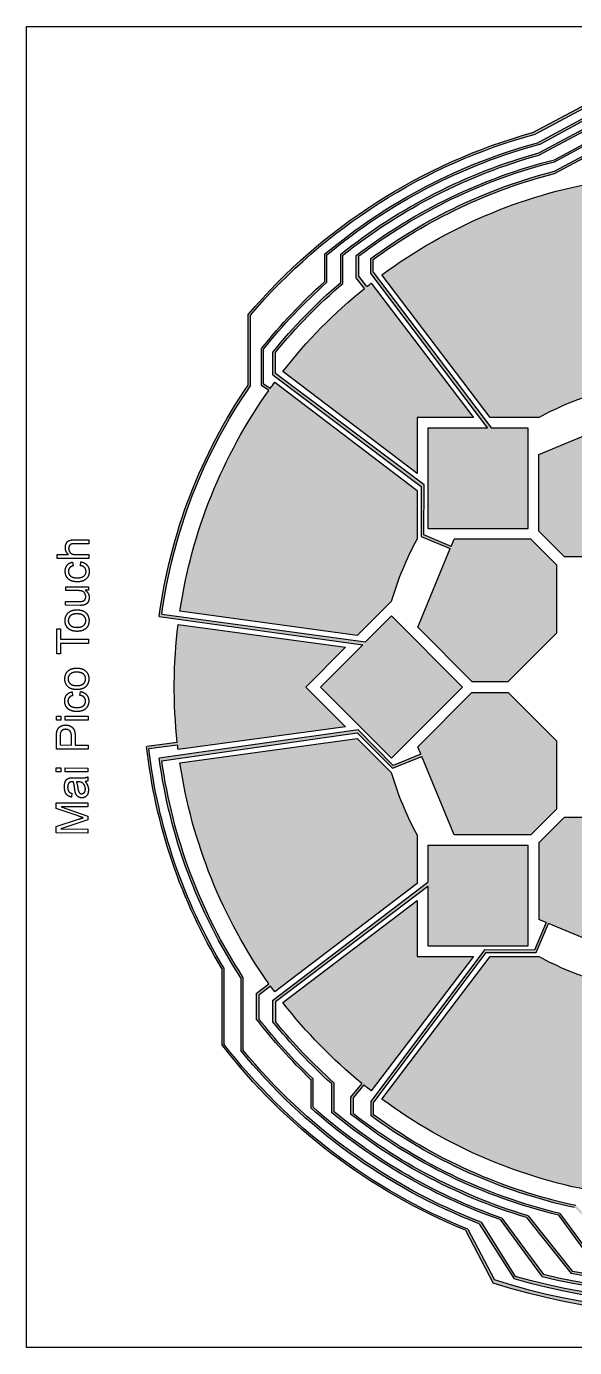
# Model space of a CAD drawing. Header units: millimetres. Extents: x -125 to 125, y -125 to 125.
# Drawn here: x -125 to -21.2, y -125 to 125 of the extents above; entities that cross this region are included whole.
import ezdxf

# ---------------------------------------------------------------- set-up
doc = ezdxf.new("R2010")
doc.units = ezdxf.units.MM
doc.header["$MEASUREMENT"] = 0
doc.layers.add('maimai_touch v53_Sketch1', color=7, linetype='Continuous')

msp = doc.modelspace()

# ---------------------------------------------------------------- hatches: boundary and pattern name
h = msp.add_hatch(color=256)
h.dxf.hatch_style = 1
h.paths.add_polyline_path([(69.13, 0.17), (55.86, 13.44), (42.43, 0), (55.77, -13.34), (60.51, -8.55), (97.66, -13.61, 0.032081), (98.6, -1), (113, -1), (113, -1.2), (124, -1.2), (124, -0.4), (113, -0.4), (113, -0.6), (98.15, -0.6, -0.031621), (97.29, -12.97), (61.09, -7.96)], flags=17)
h.paths.add_polyline_path([(77.97, 57.7), (51, 37.19), (51, 28, -0.054747), (55.86, 16.27), (62.36, 9.77), (95.93, 14.34, 0.003317), (95.74, 15.61), (97.91, 15.99, -0.030905), (99.14, 3.8), (113, 3.8), (113, 3.6), (124, 3.6), (124, 4.4), (113, 4.4), (113, 4.2), (99.57, 4.2, 0.031005), (98.29, 16.48), (95.67, 16.02, 0.118326)], flags=17)
h.paths.add_polyline_path([(97, 0.6), (113, 0.6), (113, 0.4), (124, 0.4), (124, 1.2), (113, 1.2), (113, 1), (97, 1, 0.027975), (96.28, 11.82), (64.61, 7.51), (72.13, 0), (64.61, -7.51), (96.28, -11.82, 0.032099)], flags=17)
h.paths.add_polyline_path([(95.71, -15.74), (98.34, -16.17, 0.034227), (99.62, -2.6), (113, -2.6), (113, -2.8), (124, -2.8), (124, -2), (113, -2), (113, -2.19), (99.19, -2.19, -0.034227), (97.96, -15.71), (95.78, -15.35, 0.002643), (95.93, -14.34), (62.36, -9.77), (55.86, -16.26, -0.054747), (51, -28), (51, -37.19), (77.97, -57.7, 0.119067)], flags=16)
h.paths.add_polyline_path([(44, 28), (29.51, 28), (24.63, 23.12), (24.63, 10.2), (33.76, 1.07), (40.66, 1.07), (50.91, 11.31), (50.33, 12.73), (55.55, 14.84), (62.09, 8.22), (97.26, 13.25, -0.028249), (98.13, 2.2), (113, 2.2), (113, 2), (124, 2), (124, 2.8), (113, 2.8), (113, 2.6), (98.57, 2.6, 0.028437), (97.64, 13.77), (62.34, 8.72), (55.67, 15.38), (50.16, 13.14)], flags=17)
h.paths.add_polyline_path([(74.2, -62.47), (80.41, -62.47, 0.152035), (101.66, -5.8), (113, -5.8), (113, -6), (124, -6), (124, -5.2), (113, -5.2), (113, -5.4), (101.28, -5.4, -0.152186), (80.29, -61.97), (74.62, -61.97, 0.007462), (76.44, -59.72), (51, -40.38), (51, -51), (40.38, -51), (59.72, -76.44, 0.051998)], flags=17)
h.paths.add_polyline_path([(49, -30), (30, -30), (30, -49), (36.96, -49), (59.24, -78.3), (63.41, -78.3, 0.049215), (77.49, -64.4), (80.2, -64.4, 0.152441), (102.59, -7.34), (113, -7.34), (113, -7.6), (124, -7.6), (124, -6.8), (113, -6.8), (113, -7), (102.24, -7, -0.152714), (80.03, -64), (77.28, -64, -0.049072), (63.32, -77.83), (59.53, -77.83), (37.7, -49), (49, -49)], flags=17)
h.paths.add_polyline_path([(50.91, -11.31), (40.66, -1.06), (33.76, -1.06), (24.63, -10.2), (24.63, -23.12), (29.51, -28), (44, -28), (44.59, -26.59), (49.77, -28.79), (49.71, -38.25), (77.48, -59.07), (81.63, -59.07, 0.147229), (100.67, -4.2), (113, -4.2), (113, -4.4), (124, -4.4), (124, -3.6), (113, -3.6), (113, -3.8), (100.27, -3.8, -0.147722), (81.4, -58.67), (77.85, -58.67), (50.24, -37.97), (50.24, -28.49), (44.75, -26.18)], flags=17)
h.paths.add_polyline_path([(37.19, -51), (28, -51, -0.054747), (16.26, -55.86), (9.77, -62.36), (14.34, -95.93, 0.120044), (56.85, -78.59), (58.12, -80.4), (62.48, -80.4, 0.048242), (76.73, -66.94), (79.36, -66.94, 0.154693), (103.42, -9), (113, -9), (113, -9.2), (124, -9.2), (124, -8.4), (113, -8.4), (113, -8.6), (103.08, -8.6, -0.154972), (79.23, -66.5), (76.58, -66.5, -0.048428), (62.36, -79.98), (58.36, -79.98), (57.18, -78.35, 0.001657), (57.7, -77.97)], flags=17)
h.paths.add_polyline_path([(28, -29.51), (23.12, -24.63), (10.2, -24.63), (1.06, -33.76), (1.06, -40.66), (11.31, -50.91), (12.73, -50.33), (14.83, -55.55), (8.11, -62.19), (13, -97.5), (25.41, -97.5, 0.08621), (56.8, -83.22), (63.81, -83.22, 0.206724), (104.33, -10.6), (113, -10.6), (113, -10.8), (124, -10.8), (124, -10), (113, -10), (113, -10.2), (103.96, -10.2, -0.207409), (63.63, -82.84), (56.61, -82.84, -0.085926), (25.46, -97.05), (13.55, -97.05), (8.68, -62.37), (15.38, -55.67), (13.13, -50.16), (28, -44)], flags=17)
h.paths.add_polyline_path([(13.44, -55.86), (0, -42.43), (-13.44, -55.86), (-8.06, -61.24), (-13.05, -97.91), (11.93, -103.13, 0.111924), (55.24, -87.9), (60.67, -87.9, 0.21239), (105.91, -13.8), (113, -13.8), (113, -14), (124, -14), (124, -13.2), (113, -13.2), (113, -13.4), (105.57, -13.4, -0.2129), (60.57, -87.5), (55.16, -87.5, -0.112036), (11.99, -102.74), (-12.59, -97.6), (-7.53, -61.76), (0, -69.3)], flags=17)
h.paths.add_polyline_path([(7.51, -64.61), (0, -72.12), (-7.51, -64.61), (-11.82, -96.28, 0.057222), (10.31, -96.45), (10.69, -99.39), (18.81, -100.07, 0.097354), (55.29, -85.51), (62.37, -85.51, 0.209244), (105.13, -12.2), (113, -12.2), (113, -12.4), (124, -12.4), (124, -11.6), (113, -11.6), (113, -11.8), (104.77, -11.8, -0.209988), (62.18, -85.15), (55.1, -85.15, -0.096925), (18.94, -99.64), (11.17, -98.98), (10.84, -96.39, 0.002552), (11.82, -96.28)], flags=17)
h.paths.add_polyline_path([(-9.77, -62.36), (-16.26, -55.86, -0.054747), (-28, -51), (-37.19, -51), (-57.7, -77.97, 0.118314), (-16.03, -95.67), (-16.58, -99.38), (-3.58, -107.75, 0.142301), (54.71, -92.9), (56.8, -92.9, 0.21976), (107.55, -17), (113, -17), (113, -17.2), (124, -17.2), (124, -16.4), (113, -16.4), (113, -16.6), (107.21, -16.6, -0.220299), (56.69, -92.5), (54.63, -92.5, -0.141947), (-3.28, -107.38), (-16.12, -99.11), (-15.62, -95.73, 0.003337), (-14.34, -95.93)], flags=16)
h.paths.add_polyline_path([(-30, -30), (-49, -30), (-49, -36.96), (-78.4, -59.31), (-78.4, -63.29, 0.040319), (-67.22, -75.05), (-67.22, -80.49, 0.100969), (-30.32, -100.39), (-21.84, -110.98, 0.192743), (60.79, -95.39), (60.79, -94.22, 0.203268), (109.98, -21.8), (113, -21.8), (113, -22), (124, -22), (124, -21.2), (113, -21.2), (113, -21.4), (109.67, -21.4, -0.205087), (60.2, -94.13), (60.2, -95.23, -0.191427), (-21.6, -110.58), (-30.02, -100.05, -0.100894), (-66.79, -80.32), (-66.79, -74.88, -0.039874), (-77.83, -63.32), (-77.83, -59.53), (-49, -37.7), (-49, -49), (-30, -49)], flags=16)
h.paths.add_polyline_path([(-40.38, -51), (-51, -51), (-51, -40.38), (-76.44, -59.72, 0.055227), (-61.51, -75), (-63.62, -77.59), (-63.62, -80.82, 0.107616), (-24.26, -99.95), (-16.82, -110.16, 0.179386), (59.05, -94.5), (59.05, -93.97, 0.209672), (109.13, -20.2), (113, -20.2), (113, -20.4), (124, -20.4), (124, -19.6), (113, -19.6), (113, -19.8), (108.85, -19.8, -0.211464), (58.51, -93.89), (58.51, -94.32, -0.178133), (-16.57, -109.75), (-24.03, -99.62, -0.10716), (-63.13, -80.72), (-63.13, -77.75), (-61.13, -75.31, 0.004663), (-59.72, -76.44)], flags=16)
h.paths.add_polyline_path([(-1.06, -33.76), (-10.2, -24.63), (-23.12, -24.63), (-28, -29.5), (-28, -44), (-26.59, -44.58), (-28.79, -49.77), (-38.25, -49.71), (-59.8, -78.45), (-59.8, -81.09, 0.106208), (-21.22, -98.5), (-10.23, -109.46, 0.391877), (108.35, -18.6), (113, -18.6), (113, -18.8), (124, -18.8), (124, -18), (113, -18), (113, -18.2), (108.05, -18.2, -0.39212), (-9.94, -109.12), (-20.96, -98.12, -0.106052), (-59.37, -80.89), (-59.37, -78.78), (-37.97, -50.24), (-28.49, -50.24), (-26.18, -44.75), (-11.31, -50.91), (-1.06, -40.66)], flags=16)
h.paths.add_polyline_path([(-51, -28, -0.054747), (-55.86, -16.26), (-62.36, -9.77), (-95.93, -14.34, 0.117844), (-79.08, -56.17), (-81.47, -58.01), (-81.47, -62.79, 0.037467), (-71.18, -74.24), (-71.18, -79.62, 0.098395), (-35.33, -100.79), (-27.35, -111.63, 0.207139), (62.67, -96.34), (62.67, -94.48, 0.196786), (110.94, -23.4), (113, -23.4), (113, -23.6), (124, -23.6), (124, -22.8), (113, -22.8), (113, -23), (110.64, -23, -0.198523), (62.11, -94.4), (62.11, -96.12, -0.206081), (-27.12, -111.18), (-34.99, -100.5, -0.098481), (-70.79, -79.46), (-70.79, -74.1, -0.037284), (-81.01, -62.76), (-81.01, -58.34), (-78.76, -56.61, 0.003453), (-77.97, -57.7), (-51, -37.19)], flags=16)
h.paths.add_polyline_path([(-24.63, -10.2), (-33.76, -1.06), (-40.66, -1.06), (-50.91, -11.31), (-50.33, -12.73), (-55.55, -14.83), (-62.2, -8.1), (-99.85, -13.49, 0.111312), (-84.4, -55.02), (-84.4, -68.79, 0.130256), (-39.26, -101.56), (-32.67, -112.01, 0.222477), (65.09, -96.83), (65.09, -94.39, 0.189025), (111.9, -25), (113, -25), (113, -25.2), (124, -25.2), (124, -24.4), (113, -24.4), (113, -24.6), (111.58, -24.6, -0.190618), (64.55, -94.28), (64.55, -96.56, -0.221647), (-32.46, -111.52), (-38.92, -101.27, -0.130384), (-84, -68.66), (-84, -54.88, -0.110209), (-99.36, -13.97), (-62.38, -8.68), (-55.67, -15.38), (-50.16, -13.13), (-44, -28), (-29.51, -28), (-24.63, -23.12)], flags=17)
h.paths.add_polyline_path([(-72.12, 0), (-64.61, 7.51), (-96.28, 11.82, 0.057766), (-96.43, -10.52), (-102.23, -11.28, 0.108995), (-88, -53.25), (-88, -67.63, 0.132931), (-41.88, -102.78), (-36.63, -112.79, 0.233681), (67.37, -97.59), (67.37, -94.34, 0.181751), (112.84, -26.6), (113, -26.6), (113, -26.8), (124, -26.8), (124, -26), (113, -26), (113, -26.2), (112.52, -26.2, -0.183292), (66.83, -94.23), (66.83, -97.2, -0.233068), (-36.39, -112.21), (-41.43, -102.58, -0.133273), (-87.61, -67.57), (-87.61, -53.16, -0.108187), (-101.81, -11.69), (-96.38, -10.98, 0.002174), (-96.28, -11.82), (-64.61, -7.51)])
h.paths.add_polyline_path([(-42.43, 0), (-55.86, 13.44), (-60.78, 8.52), (-99.39, 13.77, -0.117059), (-82.6, 56.97), (-82.6, 70.34, -0.150605), (-28.67, 104.63), (-4.35, 117.59, -0.164749), (68, 96.03), (68, 91.83, -0.177334), (111.22, 26.2), (113, 26.2), (113, 26), (124, 26), (124, 26.8), (113, 26.8), (113, 26.6), (111.53, 26.6, 0.17616), (68.4, 92.02), (68.4, 96.34, 0.165247), (-4.45, 118.07), (-29.15, 104.91, 0.150045), (-83, 70.48), (-83, 57.12, 0.118093), (-99.87, 13.32), (-61.31, 7.99), (-69.3, 0), (-55.86, -13.44)])
h.paths.add_polyline_path([(-24.63, 10.2), (-24.63, 23.12), (-29.51, 28), (-44, 28), (-44.58, 26.59), (-49.77, 28.79), (-49.71, 38.25), (-77.85, 59.34), (-77.85, 63.31, -0.045638), (-65.07, 76.38), (-65.07, 81.72, -0.10089), (-27.89, 100.67), (-3.33, 113.79, -0.159239), (64.5, 93.8), (64.5, 91.24, -0.189236), (109.34, 23), (113, 23), (113, 22.8), (124, 22.8), (124, 23.6), (113, 23.6), (113, 23.4), (109.65, 23.4, 0.187983), (64.9, 91.43), (64.9, 94.09, 0.159511), (-3.3, 114.25), (-27.98, 101.07, 0.101471), (-65.5, 81.9), (-65.5, 76.56, 0.045791), (-78.34, 63.36), (-78.37, 59.06), (-50.24, 37.97), (-50.24, 28.49), (-44.75, 26.18), (-50.91, 11.31), (-40.66, 1.07), (-33.76, 1.07)], flags=17)
h.paths.add_polyline_path([(-1, 18.43), (-7.64, 18.43), (-18.43, 7.64), (-18.43, -7.64), (-7.64, -18.43), (-2, -18.43), (-2, -27.5), (-0.2, -33.5), (-0.2, -41.02), (-14.53, -55.43), (-14.53, -56.49), (-9.15, -61.87), (-14.21, -99.03), (5.68, -105.68, 0.123916), (55.04, -90.4), (58.75, -90.4, 0.216063), (106.71, -15.4), (113, -15.4), (113, -15.6), (124, -15.6), (124, -14.8), (113, -14.8), (113, -15), (106.38, -15, -0.216565), (58.66, -90), (54.92, -90, -0.123796), (5.82, -105.27), (-13.75, -98.73), (-8.56, -61.89), (-14.17, -56.28), (-14.17, -55.49), (0.2, -41.12), (0.2, -33.5), (-1.5, -27.5), (-1.5, -18.43), (-1, -18.43)])
h.paths.add_polyline_path([(18.43, 7.64), (7.64, 18.43), (2, 18.43), (2, 27.5), (0.2, 33.5), (0.2, 41.02), (14.53, 55.43), (14.53, 56.46), (9.08, 61.91), (13.97, 97.29), (24.58, 97.29, -0.090884), (57.48, 82.24), (64.4, 82.24, -0.200956), (103.79, 11.8), (113, 11.8), (113, 11.6), (124, 11.6), (124, 12.4), (113, 12.4), (113, 12.2), (104.16, 12.2, 0.200516), (64.51, 82.68), (57.59, 82.68, 0.090468), (24.69, 97.69), (13.66, 97.69), (8.61, 61.83), (14.17, 56.28), (14.17, 55.49), (-0.2, 41.12), (-0.2, 33.5), (1.5, 27.5), (1.5, 18.43), (1, 18.43), (1, -18.43), (7.64, -18.43), (18.43, -7.64)])
h.paths.add_polyline_path([(-59.72, 76.44, 0.002741), (-60.55, 75.78), (-62.05, 77.77), (-62.05, 81.56, -0.101332), (-25, 99.38), (-1.87, 111.96, -0.154787), (63, 92.58), (63, 90.95, -0.194998), (108.55, 21.4), (113, 21.4), (113, 21.2), (124, 21.2), (124, 22), (113, 22), (113, 21.8), (108.82, 21.8, 0.193634), (63.4, 91.1), (63.4, 92.82, 0.155089), (-1.82, 112.39), (-25, 99.77, 0.102373), (-62.54, 81.66), (-62.54, 77.43), (-61.02, 75.41, 0.05688), (-76.44, 59.72), (-51, 40.38), (-51, 51), (-40.38, 51)], flags=16)
h.paths.add_polyline_path([(-51, 37.19), (-77.97, 57.7, 0.003939), (-78.87, 56.46), (-80.1, 57.29), (-80.1, 63.92, -0.04263), (-68.1, 76.58), (-68.1, 81.78, -0.10803), (-27.76, 102.73), (-3.91, 115.64, -0.161579), (66, 95.03), (66, 91.73, -0.183945), (110.29, 24.6), (113, 24.6), (113, 24.4), (124, 24.4), (124, 25.2), (113, 25.2), (113, 25), (110.59, 25, 0.182693), (66.4, 91.9), (66.4, 95.37, 0.161689), (-3.83, 116.14), (-28.01, 103.07, 0.108147), (-68.5, 81.94), (-68.5, 76.73, 0.042552), (-80.5, 64.02), (-80.5, 57.04), (-79.12, 56.12, 0.117695), (-95.93, 14.34), (-62.36, 9.77), (-55.86, 16.26, -0.054747), (-51, 28)], flags=17)
h.paths.add_polyline_path([(-30, 49), (-36.96, 49), (-59.37, 78.47), (-59.37, 80.9, -0.095614), (-25, 97.18), (-0.55, 110.26, -0.150301), (61.5, 91.51), (61.5, 90.69, -0.200936), (107.77, 19.8), (113, 19.8), (113, 19.6), (124, 19.6), (124, 20.4), (113, 20.4), (113, 20.2), (108.07, 20.2, 0.199572), (61.9, 90.86), (61.9, 91.7, 0.151059), (-0.65, 110.63), (-25, 97.61, 0.096517), (-59.82, 81.08), (-59.82, 78.21), (-37.7, 49), (-49, 49), (-49, 30), (-30, 30)], flags=16)
h.paths.add_polyline_path([(-1.06, 40.66), (-11.31, 50.91), (-12.73, 50.33), (-14.83, 55.55), (-8.11, 62.2), (-13.18, 97.69), (10.93, 105.86, -0.124212), (59.84, 88), (61.62, 88, -0.203949), (106.14, 16.6), (113, 16.6), (113, 16.4), (124, 16.4), (124, 17.2), (113, 17.2), (113, 17), (106.46, 17, 0.203478), (61.72, 88.4), (59.94, 88.4, 0.124639), (10.65, 106.27), (-13.77, 98), (-8.68, 62.38), (-15.38, 55.68), (-13.13, 50.16), (-28, 44), (-28, 29.51), (-23.12, 24.63), (-10.2, 24.63), (-1.06, 33.76)], flags=16)
h.paths.add_polyline_path([(-9.77, 62.36), (-14.34, 95.94, 0.004222), (-15.96, 95.68), (-16.5, 98.98), (5.06, 108.37, -0.352507), (106.95, 18.2), (113, 18.2), (113, 18), (124, 18), (124, 18.8), (113, 18.8), (113, 18.6), (107.29, 18.6, 0.352556), (4.72, 108.79), (-17.01, 99.31), (-16.4, 95.6, 0.117313), (-57.7, 77.98), (-37.19, 51), (-28, 51, -0.054747), (-16.26, 55.86)], flags=16)
h.paths.add_polyline_path([(28, 44), (26.59, 44.59), (28.79, 49.77), (38.25, 49.71), (59.34, 77.85), (63.31, 77.85, -0.042581), (75.58, 66), (78.39, 66, -0.155167), (102.12, 8.6), (113, 8.6), (113, 8.4), (124, 8.4), (124, 9.2), (113, 9.2), (113, 9), (102.46, 9, 0.155081), (78.47, 66.5), (75.7, 66.5, 0.042772), (63.28, 78.41), (59.09, 78.41), (37.97, 50.24), (28.49, 50.24), (26.18, 44.76), (11.31, 50.91), (1.06, 40.66), (1.06, 33.76), (10.2, 24.63), (23.12, 24.63), (28, 29.51)], flags=17)
h.paths.add_polyline_path([(77.73, 58.66), (81.41, 58.66, -0.143618), (100.2, 5.4), (113, 5.4), (113, 5.2), (124, 5.2), (124, 6), (113, 6), (113, 5.8), (100.59, 5.8, 0.143321), (81.59, 59.12), (77.35, 59.12), (49, 37.7), (49, 49), (30, 49), (30, 30), (49, 30), (49, 36.96)], flags=17)
h.paths.add_polyline_path([(76.44, 59.72, 0.00922), (74.18, 62.5), (79.88, 62.5, -0.149821), (101.18, 7), (113, 7), (113, 6.8), (124, 6.8), (124, 7.6), (113, 7.6), (113, 7.4), (101.55, 7.4, 0.149735), (79.99, 63.01), (73.75, 63.01, 0.050169), (59.72, 76.44), (40.38, 51), (51, 51), (51, 40.38)], flags=17)
h.paths.add_polyline_path([(57.7, 77.98, 0.001886), (57.11, 78.41), (58.31, 80.09), (62.22, 80.09, -0.042222), (74.79, 68.5), (77.51, 68.5, -0.15754), (102.93, 10.2), (113, 10.2), (113, 10), (124, 10), (124, 10.8), (113, 10.8), (113, 10.6), (103.27, 10.6, 0.157465), (77.57, 69), (74.88, 69, 0.041826), (62.35, 80.5), (58, 80.5), (56.69, 78.71, 0.119522), (14.34, 95.94), (9.77, 62.36), (16.26, 55.86, -0.054747), (28, 51), (37.19, 51)], flags=17)
h.paths.add_polyline_path([(13.44, 55.86), (8.06, 61.24), (13.36, 98.84), (21.04, 100.29, -0.101125), (58.7, 84), (63.72, 84, -0.201247), (104.58, 13.4), (113, 13.4), (113, 13.2), (124, 13.2), (124, 14), (113, 14), (113, 13.8), (104.93, 13.8, 0.201112), (63.73, 84.5), (58.65, 84.5, 0.10092), (20.88, 100.72), (12.95, 99.22), (7.65, 61.64), (0, 69.3), (-13.44, 55.86), (0, 42.43)], flags=16)
h.paths.add_polyline_path([(11.82, 96.28, 0.003454), (10.49, 96.43), (10.8, 99.61), (17.26, 103.02, -0.109841), (59.3, 86), (62.68, 86, -0.202593), (105.36, 15), (113, 15), (113, 14.8), (124, 14.8), (124, 15.6), (113, 15.6), (113, 15.4), (105.69, 15.4, 0.202107), (62.79, 86.4), (59.43, 86.4, 0.110074), (17.12, 103.46), (10.34, 99.88), (10.01, 96.48, 0.056441), (-11.82, 96.28), (-7.51, 64.61), (0, 72.13), (7.51, 64.61)], flags=16)

# ---------------------------------------------------------------- linework, layer by layer
msp.add_lwpolyline([(-125, 125), (125, 125), (125, -125), (-125, -125)], close=True)
at = {"layer": 'maimai_touch v53_Sketch1'}
for p, q in [((-29.15, 104.91), (-4.45, 118.07)), ((-28.67, 104.63), (-4.35, 117.59)), ((-28.01, 103.07), (-3.83, 116.14)), ((-27.76, 102.73), (-3.91, 115.64)), ((-27.98, 101.07), (-3.3, 114.25)), ((-27.89, 100.67), (-3.33, 113.79)), ((-25, 99.77), (-1.82, 112.39)), ((-25, 99.38), (-1.87, 111.96)), ((-25, 97.61), (-0.65, 110.63)), ((-25, 97.18), (-0.55, 110.26)), ((-68.5, 76.73), (-68.5, 81.94)), ((-68.1, 76.58), (-68.1, 81.78)), ((-65.5, 76.56), (-65.5, 81.9)), ((-65.07, 76.38), (-65.07, 81.72)), ((-62.54, 77.43), (-62.54, 81.66)), ((-62.05, 77.77), (-62.05, 81.56)), ((-59.82, 78.21), (-59.82, 81.08)), ((-59.37, 78.47), (-59.37, 80.9)), ((-60.55, 75.78), (-62.05, 77.77)), ((-59.82, 78.21), (-37.7, 49)), ((-59.37, 78.47), (-36.96, 49)), ((-37.19, 51), (-57.7, 77.98)), ((-61.02, 75.41), (-62.54, 77.43)), ((-59.72, 76.44), (-40.38, 51)), ((-83, 57.12), (-83, 70.48)), ((-82.6, 56.97), (-82.6, 70.34)), ((-80.5, 57.04), (-80.5, 64.02)), ((-80.1, 57.29), (-80.1, 63.92)), ((-78.37, 59.06), (-78.34, 63.36)), ((-77.85, 59.34), (-77.85, 63.31)), ((-78.37, 59.06), (-50.24, 37.97)), ((-77.97, 57.7), (-51, 37.19)), ((-49.71, 38.25), (-77.85, 59.34)), ((-51, 40.38), (-76.44, 59.72)), ((-79.12, 56.12), (-80.5, 57.04)), ((-78.87, 56.46), (-80.1, 57.29)), ((-40.38, 51), (-51, 51)), ((-51, 51), (-51, 40.38)), ((-28, 51), (-37.19, 51)), ((-28, 44), (-13.13, 50.16)), ((-37.7, 49), (-49, 49)), ((-49, 49), (-49, 30)), ((-30, 49), (-36.96, 49)), ((-30, 30), (-30, 49)), ((-28, 29.51), (-28, 44)), ((-50.24, 37.97), (-50.24, 28.49)), ((-49.77, 28.79), (-49.71, 38.25)), ((-51, 37.19), (-51, 28)), ((-49, 30), (-30, 30)), ((-115.94, 27.86), (-113.18, 27.85)), ((-113.18, 27.85), (-113.18, 27.11)), ((-50.24, 28.49), (-44.75, 26.18)), ((-44.58, 26.59), (-49.77, 28.79)), ((-44.58, 26.59), (-44, 28)), ((-29.51, 28), (-44, 28)), ((-29.51, 28), (-24.63, 23.12)), ((-28, 29.51), (-23.12, 24.63)), ((-119.2, 24.33), (-119.19, 25.07)), ((-119.19, 25.07), (-117.04, 25.06)), ((-113.18, 27.11), (-115.94, 27.12)), ((-115.57, 25.06), (-113.19, 25.05)), ((-113.19, 25.05), (-113.2, 24.31)), ((-50.91, 11.31), (-44.75, 26.18)), ((-113.2, 24.31), (-119.2, 24.33)), ((-116.27, 23.62), (-116.16, 22.91)), ((-114.79, 22.96), (-114.7, 23.69)), ((-24.63, 23.12), (-24.63, 10.2)), ((-10.2, 24.63), (-23.12, 24.63)), ((-117.56, 18.98), (-113.22, 18.97)), ((-117.56, 18.25), (-117.56, 18.98)), ((-115.24, 18.24), (-117.56, 18.25)), ((-113.22, 18.31), (-113.86, 18.31)), ((-113.22, 18.97), (-113.22, 18.31)), ((-117.57, 15.46), (-117.57, 16.19)), ((-117.57, 16.19), (-115.16, 16.19)), ((-114.88, 15.45), (-117.57, 15.46)), ((-55.86, 16.26), (-62.36, 9.77)), ((-99.87, 13.32), (-61.31, 7.99)), ((-99.39, 13.77), (-60.78, 8.52)), ((-62.36, 9.77), (-95.93, 14.34)), ((-55.86, 13.44), (-60.78, 8.52)), ((-42.43, 0), (-55.86, 13.44)), ((-119.26, 6.27), (-119.24, 11.03)), ((-119.24, 11.03), (-118.54, 11.03)), ((-118.54, 11.03), (-118.54, 9.04)), ((-96.28, 11.82), (-64.61, 7.51)), ((-40.66, 1.07), (-50.91, 11.31)), ((-24.63, 10.2), (-33.76, 1.07)), ((-113.25, 8.23), (-118.55, 8.25)), ((-118.55, 8.25), (-118.55, 6.27)), ((-118.54, 9.04), (-113.25, 9.02)), ((-113.25, 9.02), (-113.25, 8.23)), ((-64.61, 7.51), (-72.12, 0)), ((-61.31, 7.99), (-69.3, 0)), ((-118.55, 6.27), (-119.26, 6.27)), ((-72.12, 0), (-64.61, -7.51)), ((-69.3, 0), (-55.86, -13.44)), ((-55.86, -13.44), (-42.43, 0)), ((-40.66, 1.07), (-33.76, 1.07)), ((-116.36, -0.92), (-116.25, -1.64)), ((-114.88, -1.58), (-114.79, -0.86)), ((-40.66, -1.06), (-50.91, -11.31)), ((-40.66, -1.06), (-33.76, -1.06)), ((-33.76, -1.06), (-24.63, -10.2)), ((-119.31, -6.26), (-119.31, -5.52)), ((-119.31, -5.52), (-118.46, -5.53)), ((-118.46, -6.26), (-119.31, -6.26)), ((-118.46, -5.53), (-118.46, -6.26)), ((-117.66, -6.27), (-117.65, -5.53)), ((-113.31, -6.28), (-117.66, -6.27)), ((-117.65, -5.53), (-113.31, -5.55)), ((-113.31, -5.55), (-113.31, -6.28)), ((-119.33, -11.76), (-119.32, -9.5)), ((-118.61, -9.43), (-118.62, -10.97)), ((-116.47, -10.98), (-116.47, -9.43)), ((-115.76, -9.44), (-115.77, -10.98)), ((-62.2, -8.1), (-99.85, -13.49)), ((-99.36, -13.97), (-62.38, -8.68)), ((-64.61, -7.51), (-96.28, -11.82)), ((-95.93, -14.34), (-62.36, -9.77)), ((-62.38, -8.68), (-55.67, -15.38)), ((-62.36, -9.77), (-55.86, -16.26)), ((-55.55, -14.83), (-62.2, -8.1)), ((-113.33, -11.78), (-119.33, -11.76)), ((-118.62, -10.97), (-116.47, -10.98)), ((-115.77, -10.98), (-113.33, -10.99)), ((-113.33, -10.99), (-113.33, -11.78)), ((-96.43, -10.52), (-102.23, -11.28)), ((-96.38, -10.98), (-101.81, -11.69)), ((-50.33, -12.73), (-50.91, -11.31)), ((-24.63, -10.2), (-24.63, -23.12)), ((-55.67, -15.38), (-50.16, -13.13)), ((-50.33, -12.73), (-55.55, -14.83)), ((-44, -28), (-50.16, -13.13)), ((-119.35, -16.04), (-119.34, -15.3)), ((-118.5, -16.04), (-119.35, -16.04)), ((-119.34, -15.3), (-118.5, -15.31)), ((-118.5, -15.31), (-118.5, -16.04)), ((-117.69, -15.31), (-113.34, -15.33)), ((-117.69, -16.05), (-117.69, -15.31)), ((-113.35, -16.06), (-117.69, -16.05)), ((-116.15, -17.2), (-115.17, -17.2)), ((-113.34, -15.33), (-113.35, -16.06)), ((-113.35, -16.98), (-113.35, -17.75)), ((-115.26, -17.95), (-115.53, -17.95)), ((-119.37, -22.96), (-119.37, -21.89)), ((-119.37, -21.89), (-113.37, -21.92)), ((-116.37, -20.12), (-116.47, -20.84)), ((-113.37, -21.92), (-113.37, -22.68)), ((-115.2, -24.41), (-119.37, -22.96)), ((-113.37, -22.68), (-118.39, -22.66)), ((-118.39, -22.66), (-113.38, -24.43)), ((-113.38, -24.43), (-113.38, -25.14)), ((-29.51, -28), (-24.63, -23.12)), ((-28, -29.5), (-23.12, -24.63)), ((-23.12, -24.63), (-10.2, -24.63)), ((-119.39, -27.62), (-119.38, -26.42)), ((-119.38, -26.42), (-115.13, -25.02)), ((-113.38, -25.14), (-118.49, -26.86)), ((-118.49, -26.86), (-113.39, -26.88)), ((-113.39, -26.88), (-113.39, -27.64)), ((-113.39, -27.64), (-119.39, -27.62)), ((-51, -28), (-51, -37.19)), ((-49, -30), (-49, -36.96)), ((-30, -30), (-49, -30)), ((-29.51, -28), (-44, -28)), ((-30, -49), (-30, -30)), ((-28, -29.5), (-28, -44)), ((-78.4, -59.31), (-49, -36.96)), ((-51, -37.19), (-77.97, -57.7)), ((-77.83, -59.53), (-49, -37.7)), ((-49, -37.7), (-49, -49)), ((-76.44, -59.72), (-51, -40.38)), ((-51, -40.38), (-51, -51)), ((-26.59, -44.58), (-28.79, -49.77)), ((-28.49, -50.24), (-26.18, -44.75)), ((-26.59, -44.58), (-28, -44)), ((-11.31, -50.91), (-26.18, -44.75)), ((-38.25, -49.71), (-59.8, -78.45)), ((-49, -49), (-30, -49)), ((-28.79, -49.77), (-38.25, -49.71)), ((-40.38, -51), (-59.72, -76.44)), ((-59.37, -78.78), (-37.97, -50.24)), ((-57.7, -77.97), (-37.19, -51)), ((-51, -51), (-40.38, -51)), ((-37.97, -50.24), (-28.49, -50.24)), ((-37.19, -51), (-28, -51)), ((-88, -53.25), (-88, -67.63)), ((-87.61, -53.16), (-87.61, -67.57)), ((-84, -54.88), (-84, -68.66)), ((-84.4, -55.02), (-84.4, -68.79)), ((-81.47, -58.01), (-79.08, -56.17)), ((-78.76, -56.61), (-81.01, -58.34)), ((-81.47, -58.01), (-81.47, -62.79)), ((-81.01, -58.34), (-81.01, -62.76)), ((-78.4, -59.31), (-78.4, -63.29)), ((-77.83, -59.53), (-77.83, -63.32)), ((-71.18, -74.24), (-71.18, -79.62)), ((-70.79, -74.1), (-70.79, -79.46)), ((-66.79, -74.88), (-66.79, -80.32)), ((-67.22, -75.05), (-67.22, -80.49)), ((-61.51, -75), (-63.62, -77.59)), ((-61.13, -75.31), (-63.13, -77.75)), ((-63.62, -77.59), (-63.62, -80.82)), ((-63.13, -77.75), (-63.13, -80.72)), ((-59.8, -78.45), (-59.8, -81.09)), ((-59.37, -78.78), (-59.37, -80.89)), ((-24.26, -99.95), (-16.82, -110.16)), ((-24.03, -99.62), (-16.57, -109.75)), ((-39.26, -101.56), (-32.67, -112.01)), ((-38.92, -101.27), (-32.46, -111.52)), ((-35.33, -100.79), (-27.35, -111.63)), ((-34.99, -100.5), (-27.12, -111.18)), ((-30.32, -100.39), (-21.84, -110.98)), ((-30.02, -100.05), (-21.6, -110.58)), ((-41.88, -102.78), (-36.63, -112.79)), ((-41.43, -102.58), (-36.39, -112.21))]:
    msp.add_line(p, q, dxfattribs=at)
at = {"layer": 'maimai_touch v53_Sketch1', "extrusion": (0, 0, -1)}
for radius, start, end in [(108.89, 40.3368, 74.4699), (108.49, 40.4169, 74.6756), (106.8, 50.1063, 74.7957), (106.42, 50.2132, 74.8763), (104.87, 51.3485, 74.5246), (104.46, 51.4697, 74.5141), (102.86, 52.5517, 75.9324), (102.48, 52.7346, 75.8793), (100.76, 53.5817, 75.6335), (100.34, 53.7258, 75.5725), (97, 53.5002, 80.2641), (102.86, 38.4954, 48.2417), (102.48, 38.5882, 48.3523), (100.76, 38.9649, 49.4521), (100.34, 39.1181, 49.5703), (97, 38, 51.022), (97, 51.3719, 52), (97, 35.5971, 36.5), (100.76, 7.596, 34.5361), (100.34, 7.8868, 34.5933), (97, 8.5002, 35.3504), (58.18, 61.2331, 73.7678), (58.18, 16.2331, 28.7678), (97, 353.7756, 7), (102.86, 328.8234, 353.7049), (102.48, 328.7483, 353.4468), (97, 353, 353.4982), (100.76, 326.8989, 352.305), (100.34, 326.841, 351.9975), (97, 324.6161, 351.5), (58.18, 331.2331, 343.7678), (58.18, 286.2331, 298.7678), (97, 323.5002, 324.2917), (97, 309.3559, 322), (102.86, 313.7951, 322.3778), (102.48, 313.6908, 322.2316), (100.76, 311.8512, 321.0866), (100.34, 311.7339, 320.8676), (110.99, 292.1679, 322.4559), (110.63, 291.9946, 322.3597), (108.89, 291.1334, 320.8187), (108.49, 291.0231, 320.7372), (97, 308, 309.0687), (106.8, 289.3189, 311.797), (106.42, 289.1984, 311.696), (97, 279.51, 306.5), (104.87, 286.807, 309.8692), (104.46, 286.7025, 309.7478), (102.86, 283.6423, 308.2115), (102.48, 283.5608, 308.0266), (100.76, 282.1555, 306.4056), (100.34, 282.0593, 306.2742), (117.96, 235.4886, 287.967), (116.68, 236.0916, 286.2624), (116.15, 236.2368, 286.2264), (114.93, 236.9548, 283.7656), (114.45, 237.1318, 283.7101), (113.11, 237.4941, 281.1323), (112.67, 237.7033, 281.0508), (118.59, 235.3811, 287.9927)]:
    msp.add_arc((0, 0), radius, start, end, dxfattribs=at)
at = {"layer": 'maimai_touch v53_Sketch1'}
for points in [[(-117.44, 27.2), (-117.25, 27.56), (-116.91, 27.71)], [(-116.91, 27.71), (-116.57, 27.86), (-115.94, 27.86)], [(-117.63, 26.37), (-117.63, 26.85), (-117.44, 27.2)], [(-117.04, 25.06), (-117.64, 25.58), (-117.63, 26.37)], [(-116.74, 26.89), (-117, 26.65), (-117, 26.21)], [(-117, 26.21), (-117, 25.88), (-116.83, 25.6)], [(-116.83, 25.6), (-116.66, 25.31), (-116.37, 25.18)], [(-115.94, 27.12), (-116.49, 27.13), (-116.74, 26.89)], [(-116.37, 25.18), (-116.08, 25.06), (-115.57, 25.06)], [(-117.65, 21.89), (-117.65, 22.6), (-117.29, 23.05)], [(-117.29, 23.05), (-116.93, 23.5), (-116.27, 23.62)], [(-116.82, 22.55), (-117.04, 22.29), (-117.04, 21.92)], [(-116.16, 22.91), (-116.6, 22.81), (-116.82, 22.55)], [(-113.98, 22.59), (-114.24, 22.88), (-114.79, 22.96)], [(-114.7, 23.69), (-113.95, 23.56), (-113.53, 23.07)], [(-113.71, 21.87), (-113.71, 22.3), (-113.98, 22.59)], [(-113.53, 23.07), (-113.1, 22.58), (-113.11, 21.87)], [(-117.39, 20.85), (-117.65, 21.33), (-117.65, 21.89)], [(-116.6, 20.14), (-117.13, 20.38), (-117.39, 20.85)], [(-117.04, 21.92), (-117.05, 21.36), (-116.65, 21.01)], [(-116.65, 21.01), (-116.25, 20.66), (-115.39, 20.66)], [(-115.37, 19.9), (-116.07, 19.91), (-116.6, 20.14)], [(-115.39, 20.66), (-114.51, 20.66), (-114.11, 20.99)], [(-113.69, 20.44), (-114.28, 19.9), (-115.37, 19.9)], [(-114.11, 20.99), (-113.71, 21.33), (-113.71, 21.87)], [(-113.11, 21.87), (-113.11, 20.98), (-113.69, 20.44)], [(-114.39, 18.11), (-114.68, 18.23), (-115.24, 18.24)], [(-113.93, 17.7), (-114.09, 17.99), (-114.39, 18.11)], [(-113.76, 17.08), (-113.76, 17.41), (-113.93, 17.7)], [(-113.86, 18.31), (-113.12, 17.8), (-113.12, 16.93)], [(-115.16, 16.19), (-114.58, 16.18), (-114.38, 16.23)], [(-114.19, 15.49), (-114.41, 15.45), (-114.88, 15.45)], [(-114.38, 16.23), (-114.09, 16.3), (-113.93, 16.52)], [(-113.65, 15.72), (-113.87, 15.55), (-114.19, 15.49)], [(-113.93, 16.52), (-113.76, 16.75), (-113.76, 17.08)], [(-113.27, 16.21), (-113.42, 15.88), (-113.65, 15.72)], [(-113.12, 16.93), (-113.13, 16.54), (-113.27, 16.21)], [(-117.68, 12.58), (-117.68, 13.47), (-117.09, 14.04)], [(-117.21, 11.21), (-117.69, 11.77), (-117.68, 12.58)], [(-117.09, 14.04), (-116.5, 14.61), (-115.47, 14.6)], [(-116.65, 13.48), (-117.07, 13.12), (-117.07, 12.57)], [(-117.07, 12.57), (-117.08, 12.02), (-116.66, 11.66)], [(-115.43, 13.85), (-116.24, 13.85), (-116.65, 13.48)], [(-115.47, 14.6), (-114.63, 14.6), (-114.15, 14.35)], [(-114.16, 13.48), (-114.58, 13.84), (-115.43, 13.85)], [(-114.17, 11.65), (-113.75, 12.01), (-113.75, 12.56)], [(-113.75, 12.56), (-113.74, 13.11), (-114.16, 13.48)], [(-114.15, 14.35), (-113.67, 14.09), (-113.4, 13.61)], [(-113.14, 12.56), (-113.14, 11.65), (-113.73, 11.09)], [(-113.4, 13.61), (-113.14, 13.13), (-113.14, 12.56)], [(-115.42, 10.53), (-116.63, 10.54), (-117.21, 11.21)], [(-116.66, 11.66), (-116.25, 11.29), (-115.42, 11.29)], [(-115.42, 11.29), (-114.58, 11.28), (-114.17, 11.65)], [(-113.73, 11.09), (-114.32, 10.53), (-115.42, 10.53)], [(-117.72, 1.55), (-117.72, 2.44), (-117.13, 3.01)], [(-117.13, 3.01), (-116.54, 3.58), (-115.51, 3.57)], [(-115.47, 2.82), (-116.28, 2.82), (-116.7, 2.45)], [(-115.51, 3.57), (-114.67, 3.57), (-114.19, 3.32)], [(-114.2, 2.45), (-114.62, 2.81), (-115.47, 2.82)], [(-114.19, 3.32), (-113.71, 3.06), (-113.44, 2.58)], [(-113.44, 2.58), (-113.18, 2.1), (-113.18, 1.53)], [(-117.25, 0.18), (-117.73, 0.74), (-117.72, 1.55)], [(-115.46, -0.5), (-116.67, -0.49), (-117.25, 0.18)], [(-116.7, 2.45), (-117.11, 2.09), (-117.11, 1.54)], [(-117.11, 1.54), (-117.12, 0.99), (-116.7, 0.63)], [(-116.7, 0.63), (-116.29, 0.26), (-115.46, 0.26)], [(-115.46, 0.26), (-114.62, 0.25), (-114.21, 0.62)], [(-113.77, 0.06), (-114.36, -0.5), (-115.46, -0.5)], [(-114.21, 0.62), (-113.79, 0.98), (-113.79, 1.53)], [(-113.79, 1.53), (-113.79, 2.08), (-114.2, 2.45)], [(-113.18, 1.53), (-113.19, 0.62), (-113.77, 0.06)], [(-117.74, -2.65), (-117.74, -1.94), (-117.38, -1.49)], [(-117.38, -1.49), (-117.02, -1.05), (-116.36, -0.92)], [(-116.91, -2), (-117.13, -2.26), (-117.13, -2.63)], [(-116.25, -1.64), (-116.69, -1.74), (-116.91, -2)], [(-114.07, -1.95), (-114.33, -1.66), (-114.88, -1.58)], [(-114.79, -0.86), (-114.04, -0.98), (-113.62, -1.47)], [(-113.8, -2.68), (-113.8, -2.24), (-114.07, -1.95)], [(-113.62, -1.47), (-113.19, -1.96), (-113.2, -2.67)], [(-117.48, -3.69), (-117.74, -3.21), (-117.74, -2.65)], [(-116.69, -4.4), (-117.22, -4.17), (-117.48, -3.69)], [(-117.13, -2.63), (-117.14, -3.18), (-116.74, -3.53)], [(-116.74, -3.53), (-116.34, -3.88), (-115.48, -3.88)], [(-115.46, -4.64), (-116.16, -4.64), (-116.69, -4.4)], [(-115.48, -3.88), (-114.6, -3.89), (-114.2, -3.55)], [(-113.79, -4.11), (-114.37, -4.65), (-115.46, -4.64)], [(-114.2, -3.55), (-113.81, -3.22), (-113.8, -2.68)], [(-113.2, -2.67), (-113.2, -3.57), (-113.79, -4.11)], [(-118.98, -7.85), (-118.77, -7.55), (-118.4, -7.37)], [(-118.4, -7.37), (-118.02, -7.19), (-117.58, -7.19)], [(-117.58, -7.19), (-116.81, -7.19), (-116.28, -7.68)], [(-119.32, -9.5), (-119.32, -8.9), (-119.26, -8.58)], [(-119.26, -8.58), (-119.18, -8.14), (-118.98, -7.85)], [(-118.56, -8.69), (-118.61, -8.89), (-118.61, -9.43)], [(-118.2, -8.19), (-118.47, -8.38), (-118.56, -8.69)], [(-117.56, -8.01), (-117.93, -8), (-118.2, -8.19)], [(-116.75, -8.33), (-117.04, -8.01), (-117.56, -8.01)], [(-116.47, -9.43), (-116.47, -8.66), (-116.75, -8.33)], [(-116.28, -7.68), (-115.76, -8.17), (-115.76, -9.44)], [(-117.67, -17.97), (-117.53, -17.62), (-117.33, -17.46)], [(-117.33, -17.46), (-117.14, -17.3), (-116.83, -17.23)], [(-116.83, -17.23), (-116.64, -17.2), (-116.15, -17.2)], [(-115.17, -17.2), (-114.14, -17.21), (-113.87, -17.16)], [(-113.87, -17.16), (-113.6, -17.11), (-113.35, -16.98)], [(-117.8, -18.88), (-117.8, -18.32), (-117.67, -17.97)], [(-117.65, -19.86), (-117.8, -19.44), (-117.8, -18.88)], [(-117.22, -20.51), (-117.5, -20.29), (-117.65, -19.86)], [(-116.94, -18.15), (-117.19, -18.43), (-117.19, -18.98)], [(-117.19, -18.98), (-117.19, -19.5), (-117.01, -19.75)], [(-117.01, -19.75), (-116.83, -20), (-116.37, -20.12)], [(-116.3, -17.94), (-116.75, -17.94), (-116.94, -18.15)], [(-116.11, -17.94), (-116.26, -17.94), (-116.3, -17.94)], [(-115.86, -19.26), (-115.97, -18.37), (-116.11, -17.94)], [(-115.75, -19.91), (-115.81, -19.7), (-115.86, -19.26)], [(-115.51, -20.45), (-115.67, -20.21), (-115.75, -19.91)], [(-115.53, -17.95), (-115.37, -18.35), (-115.26, -19.15)], [(-114.53, -18.07), (-114.78, -17.95), (-115.26, -17.95)], [(-115.26, -19.15), (-115.2, -19.61), (-115.11, -19.79)], [(-115.11, -19.79), (-115.03, -19.98), (-114.88, -20.09)], [(-114.02, -18.56), (-114.2, -18.23), (-114.53, -18.07)], [(-114.53, -20.19), (-114.23, -20.19), (-114.04, -19.97)], [(-114.04, -19.97), (-113.84, -19.75), (-113.84, -19.32)], [(-113.84, -19.32), (-113.83, -18.89), (-114.02, -18.56)], [(-113.35, -17.75), (-113.58, -17.86), (-113.89, -17.89)], [(-113.89, -17.89), (-113.54, -18.3), (-113.4, -18.68)], [(-113.26, -19.49), (-113.26, -20.21), (-113.61, -20.59)], [(-113.4, -18.68), (-113.26, -19.06), (-113.26, -19.49)], [(-116.47, -20.84), (-116.93, -20.74), (-117.22, -20.51)], [(-115.09, -20.83), (-115.36, -20.68), (-115.51, -20.45)], [(-114.51, -20.98), (-114.83, -20.97), (-115.09, -20.83)], [(-114.88, -20.09), (-114.72, -20.19), (-114.53, -20.19)], [(-113.61, -20.59), (-113.97, -20.98), (-114.51, -20.98)], [(-114.24, -24.74), (-114.57, -24.63), (-115.2, -24.41)], [(-115.13, -25.02), (-114.54, -24.83), (-114.24, -24.74)]]:
    msp.add_open_spline(points, degree=2, dxfattribs=at)

doc.saveas('drawing.dxf')
